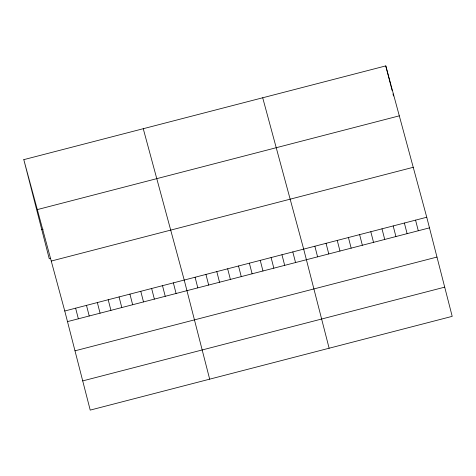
<?xml version="1.0" encoding="UTF-8"?>
<svg xmlns="http://www.w3.org/2000/svg" width="476" height="476" viewBox="0 0 476 476"><rect width="100%" height="100%" fill="white"/><g stroke="black" fill="none" stroke-linecap="round" stroke-linejoin="round"><path stroke-width="0.71" d="M23.8 159.65L385.786 65.896L426.752 217.24L452.2 316.35L90.214 410.104L64.766 310.995L23.8 159.65L49.248 258.76L50.605 258.409M37.318 209.595L399.305 115.841M41.751 229.563L43.108 229.212M51.247 261.05L413.233 167.296M64.766 310.995L426.752 217.24M67.497 321.615L429.477 227.861M74.994 350.818L436.98 257.064M82.717 380.901L444.703 287.147M262.71 97.77L303.676 249.115L329.124 348.224M143.258 128.71L184.224 280.055L209.672 379.164M385.786 65.896L390.832 85.555M391.01 86.251L392.081 90.422M392.974 93.897L393.509 95.985M415.566 220.138L418.291 230.759M404.374 223.036L407.105 233.656M393.188 225.933L395.913 236.554M381.996 228.831L384.727 239.452M370.81 231.729L373.535 242.349M359.618 234.626L362.349 245.247M348.432 237.524L351.157 248.145M337.246 240.422L339.971 251.042M326.054 243.319L328.779 253.94M314.868 246.217L317.593 256.838M292.817 251.929L295.542 262.55M281.959 254.737L284.684 265.364M271.1 257.552L273.825 268.172M260.241 260.366L262.966 270.987M249.376 263.174L252.107 273.801M238.518 265.989L241.249 276.61M227.659 268.803L230.39 279.424M216.8 271.618L219.525 282.238M205.941 274.426L208.666 285.053M195.083 277.24L197.808 287.861M173.365 282.863L176.09 293.49M162.5 285.677L165.231 296.298M151.642 288.492L154.373 299.112M140.783 291.306L143.508 301.927M129.924 294.114L132.649 304.741M119.065 296.929L121.791 307.55M108.207 299.743L110.932 310.364M97.348 302.552L100.073 313.178M86.483 305.366L89.214 315.987M75.624 308.18L78.356 318.801"/></g></svg>
